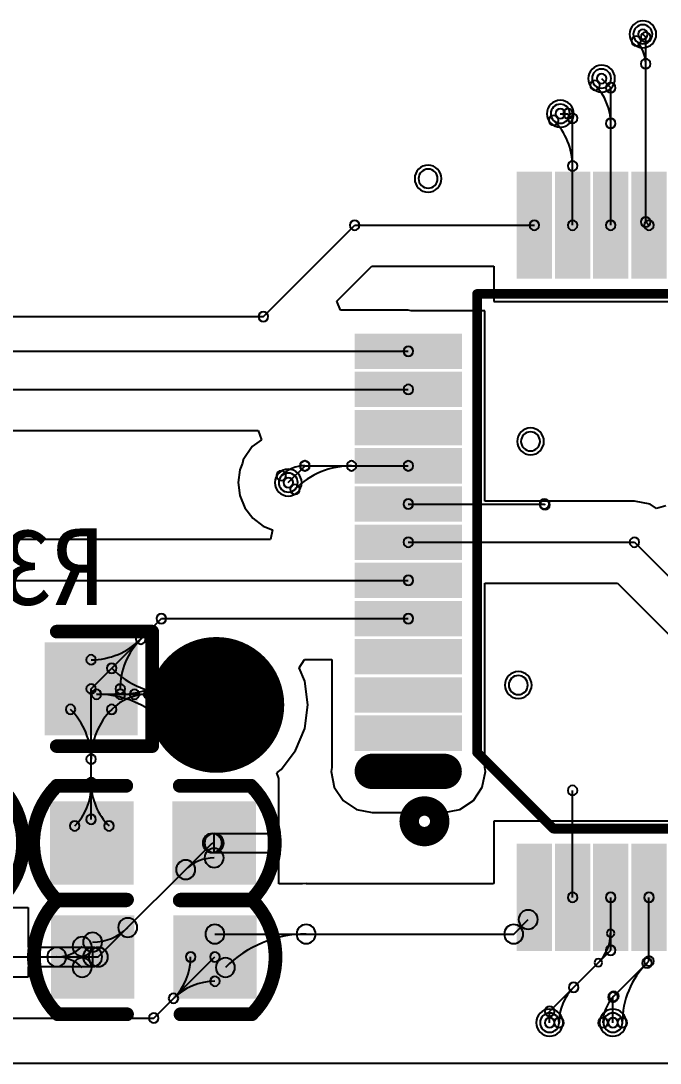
# Model space of a CAD drawing. Header units: inches. Extents: x 32166 to 34772, y 2386 to 4229.
# Drawn here: x 33653.5 to 33689.7, y 3073.3 to 3132.3 of the extents above; entities that cross this region are included whole.
import ezdxf

# ---------------------------------------------------------------- set-up
doc = ezdxf.new("R2010")
doc.units = ezdxf.units.IN
doc.header["$LTSCALE"] = 0.64311
doc.header["$MEASUREMENT"] = 0
for name, color, linetype in [('BOTTOMLAYER', 5, 'CONTINUOUS'), ('BOTTOMOVERLAY', 54, 'CONTINUOUS'), ('BOTTOMPASTE', 16, 'CONTINUOUS'), ('BOTTOMSOLDER', 6, 'CONTINUOUS'), ('KEEPOUTLAYER', 6, 'CONTINUOUS'), ('MULTILAYER', 9, 'CONTINUOUS')]:
    doc.layers.add(name, color=color, linetype=linetype)
doc.styles.get("Standard").update_dxf_attribs({"font": 'txt', "width": 0.8})

msp = doc.modelspace()

# ---------------------------------------------------------------- linework, layer by layer
at = {"layer": 'BOTTOMLAYER'}
for p, q in [((33688.695, 3131.521), (33688.855, 3131.361)), ((33688.855, 3120.907), (33688.855, 3131.361)), ((33686.361, 3129.015), (33686.881, 3128.496)), ((33686.881, 3120.721), (33686.881, 3128.496)), ((33684.029, 3127.028), (33684.462, 3127.028)), ((33684.462, 3127.028), (33684.721, 3126.769)), ((33684.721, 3120.721), (33684.721, 3126.769)), ((33688.855, 3120.907), (33689.041, 3120.721)), ((33667.242, 3115.554), (33672.409, 3120.721)), ((33672.409, 3120.721), (33682.561, 3120.721)), ((33671.392, 3116.421), (33673.37, 3118.4)), ((33673.37, 3118.4), (33680.271, 3118.4)), ((33680.271, 3118.4), (33680.271, 3116.401)), ((33671.601, 3115.914), (33671.392, 3116.421)), ((33680.271, 3116.401), (33695.359, 3116.401)), ((33638.928, 3115.554), (33667.242, 3115.554)), ((33675.433, 3115.914), (33671.601, 3115.914)), ((33675.592, 3115.883), (33675.433, 3115.914)), ((33679.753, 3115.883), (33675.592, 3115.883)), ((33679.753, 3111.303), (33679.753, 3115.883)), ((33639.741, 3113.593), (33675.433, 3113.593)), ((33640.354, 3111.433), (33675.433, 3111.433)), ((33679.753, 3109.143), (33679.753, 3111.303)), ((33641.316, 3109.112), (33666.952, 3109.112)), ((33666.952, 3109.112), (33667.129, 3108.592)), ((33679.753, 3106.983), (33679.753, 3109.143)), ((33667.129, 3108.592), (33666.615, 3108.198)), ((33666.609, 3108.204), (33666.106, 3107.451)), ((33666.615, 3108.198), (33666.609, 3108.204)), ((33666.069, 3107.27), (33665.915, 3106.896)), ((33666.106, 3107.451), (33666.069, 3107.27)), ((33665.915, 3106.896), (33665.818, 3106.163)), ((33668.65, 3106.163), (33669.601, 3107.113)), ((33669.601, 3107.113), (33675.433, 3107.113)), ((33679.753, 3105.114), (33679.753, 3106.983)), ((33665.818, 3106.163), (33665.915, 3105.43)), ((33665.915, 3105.43), (33666.198, 3104.746)), ((33675.433, 3104.953), (33683.122, 3104.953)), ((33688.22, 3105.114), (33679.753, 3105.114)), ((33683.122, 3104.953), (33683.166, 3104.91)), ((33689.108, 3104.937), (33688.22, 3105.114)), ((33689.473, 3104.694), (33689.108, 3104.937)), ((33666.198, 3104.746), (33666.648, 3104.16)), ((33689.998, 3104.853), (33689.473, 3104.694)), ((33666.648, 3104.16), (33667.234, 3103.71)), ((33667.234, 3103.71), (33667.759, 3103.492)), ((33667.759, 3103.492), (33667.652, 3102.954)), ((33667.652, 3102.954), (33652.234, 3102.954)), ((33675.433, 3102.793), (33688.22, 3102.793)), ((33688.22, 3102.793), (33692.67, 3098.343)), ((33652.234, 3100.633), (33675.433, 3100.633)), ((33679.753, 3098.603), (33679.753, 3100.472)), ((33679.753, 3100.472), (33687.258, 3100.472)), ((33687.258, 3100.472), (33690.348, 3097.382)), ((33657.505, 3094.499), (33661.479, 3098.473)), ((33661.479, 3098.473), (33675.433, 3098.473)), ((33679.753, 3094.023), (33679.753, 3098.603)), ((33669.263, 3095.696), (33669.568, 3096.152)), ((33669.568, 3096.152), (33671.113, 3096.152)), ((33671.113, 3096.152), (33671.113, 3094.023)), ((33669.58, 3094.93), (33669.263, 3095.696)), ((33669.756, 3093.591), (33669.58, 3094.93)), ((33657.505, 3087.118), (33657.505, 3094.499)), ((33657.807, 3094.196), (33664.583, 3094.196)), ((33671.113, 3094.023), (33671.113, 3091.863)), ((33679.753, 3091.863), (33679.753, 3094.023)), ((33669.58, 3092.252), (33669.756, 3093.591)), ((33669.063, 3091.004), (33669.58, 3092.252)), ((33671.113, 3091.863), (33671.113, 3090.058)), ((33679.753, 3090.058), (33679.753, 3091.863)), ((33668.241, 3089.933), (33669.063, 3091.004)), ((33667.999, 3089.747), (33668.241, 3089.933)), ((33668.108, 3089.427), (33667.999, 3089.747)), ((33671.113, 3090.058), (33671.068, 3089.833)), ((33671.068, 3089.833), (33671.246, 3088.94)), ((33679.62, 3088.94), (33679.798, 3089.833)), ((33679.798, 3089.833), (33679.753, 3090.058)), ((33668.108, 3086.328), (33668.108, 3089.427)), ((33668.108, 3089.427), (33668.108, 3089.427)), ((33668.108, 3089.427), (33668.108, 3089.427)), ((33671.246, 3088.94), (33671.752, 3088.182)), ((33679.114, 3088.182), (33679.62, 3088.94)), ((33684.721, 3082.705), (33684.721, 3088.753)), ((33684.721, 3088.753), (33684.721, 3088.753)), ((33671.752, 3088.182), (33672.509, 3087.676)), ((33678.356, 3087.676), (33679.114, 3088.182)), ((33672.509, 3087.676), (33673.402, 3087.499)), ((33673.402, 3087.499), (33677.463, 3087.499)), ((33677.463, 3087.499), (33678.356, 3087.676)), ((33708.61, 3087.025), (33680.271, 3087.025)), ((33680.271, 3087.025), (33680.271, 3083.5)), ((33664.458, 3085.231), (33664.458, 3086.328)), ((33664.458, 3086.328), (33668.108, 3086.328)), ((33657.913, 3079.335), (33664.357, 3085.779)), ((33664.357, 3085.779), (33664.459, 3085.779)), ((33668.108, 3085.231), (33664.458, 3085.231)), ((33668.108, 3083.464), (33668.108, 3085.231)), ((33669.451, 3083.464), (33668.108, 3083.464)), ((33669.66, 3083.484), (33669.451, 3083.464)), ((33669.66, 3083.464), (33669.66, 3083.484)), ((33680.224, 3083.464), (33669.66, 3083.464)), ((33680.271, 3083.5), (33680.224, 3083.464)), ((33686.881, 3079.714), (33686.881, 3082.705)), ((33689.041, 3079.1), (33689.041, 3082.705)), ((33643.978, 3082.131), (33653.943, 3082.131)), ((33653.943, 3082.131), (33653.943, 3079.884)), ((33681.394, 3080.631), (33682.215, 3081.452)), ((33664.503, 3080.631), (33681.394, 3080.631)), ((33653.943, 3079.884), (33657.592, 3079.884)), ((33657.592, 3079.884), (33657.592, 3078.787)), ((33683.425, 3076.258), (33686.881, 3079.714)), ((33646.1, 3079.335), (33657.591, 3079.335)), ((33657.591, 3079.335), (33657.913, 3079.335)), ((33661.047, 3075.879), (33664.503, 3079.335)), ((33687.004, 3077.063), (33689.041, 3079.1)), ((33657.592, 3078.787), (33653.943, 3078.787)), ((33653.943, 3078.787), (33653.943, 3078.201)), ((33653.943, 3078.201), (33620.407, 3078.201)), ((33687.004, 3075.62), (33687.004, 3077.063)), ((33683.425, 3075.62), (33683.425, 3076.258)), ((33619.445, 3075.879), (33661.047, 3075.879))]:
    msp.add_line(p, q, dxfattribs=at)
for points, const_width in [([(33666.283, 3093.591, 1), (33662.882, 3093.591, 1)], 3.402), ([(33673.122, 3089.833, 1), (33673.683, 3089.833, 1)], 0.562), ([(33677.182, 3089.833, 1), (33677.744, 3089.833, 1)], 0.562)]:
    msp.add_lwpolyline(points, format="xyb", close=True, dxfattribs=dict(at, const_width=const_width))
at = {"layer": 'BOTTOMLAYER', "const_width": 1.123}
msp.add_lwpolyline([(33677.463, 3089.833), (33673.402, 3089.833)], dxfattribs=at)
at = {"layer": 'BOTTOMLAYER'}
for centre, radius, start, end in [((33688.695, 3131.521), 0.54, 0, 180), ((33688.695, 3131.521), 0.54, 180, 0), ((33688.695, 3131.521), 0.274, 0, 180), ((33688.695, 3131.521), 0.274, 180, 0), ((33688.855, 3131.361), 0.274, 0, 180), ((33688.855, 3131.361), 0.274, 0, 180), ((33688.319, 3131.145), 0.274, 0, 180), ((33688.319, 3131.145), 0.274, 0, 180), ((33688.319, 3131.145), 0.274, 180, 0), ((33688.319, 3131.145), 0.274, 180, 0), ((33687.026, 3129.852), 1.829, 0.00013, 45.00013), ((33687.026, 3129.852), 1.829, 0.00013, 45.00013), ((33688.855, 3131.361), 0.274, 180, 0), ((33688.855, 3131.361), 0.274, 180, 0), ((33688.855, 3129.852), 0.274, 0, 180), ((33688.855, 3129.852), 0.274, 0, 180), ((33688.855, 3129.852), 0.274, 180, 0), ((33688.855, 3129.852), 0.274, 180, 0), ((33686.361, 3129.015), 0.54, 0, 180), ((33686.361, 3129.015), 0.274, 0, 180), ((33685.986, 3128.639), 0.274, 0, 180), ((33685.986, 3128.639), 0.274, 0, 180), ((33685.986, 3128.639), 0.274, 180, 0), ((33685.986, 3128.639), 0.274, 180, 0), ((33686.361, 3129.015), 0.54, 180, 0), ((33683.825, 3126.479), 3.056, 0.00017, 45.00017), ((33683.825, 3126.479), 3.056, 0.00017, 45.00017), ((33686.361, 3129.015), 0.274, 180, 0), ((33686.881, 3128.496), 0.274, 0, 180), ((33686.881, 3128.496), 0.274, 0, 180), ((33686.881, 3128.496), 0.274, 180, 0), ((33686.881, 3128.496), 0.274, 180, 0), ((33684.029, 3127.028), 0.54, 0, 180), ((33684.029, 3127.028), 0.274, 0, 180), ((33684.462, 3127.028), 0.274, 0, 180), ((33684.462, 3127.028), 0.274, 0, 180), ((33683.653, 3126.652), 0.274, 0, 180), ((33683.653, 3126.652), 0.274, 0, 180), ((33684.029, 3127.028), 0.54, 180, 0), ((33684.029, 3127.028), 0.274, 180, 0), ((33684.462, 3127.028), 0.274, 180, 0), ((33684.462, 3127.028), 0.274, 180, 0), ((33684.721, 3126.769), 0.274, 0, 180), ((33684.721, 3126.769), 0.274, 0, 180), ((33684.721, 3126.769), 0.274, 180, 0), ((33684.721, 3126.769), 0.274, 180, 0), ((33686.881, 3126.479), 0.274, 0, 180), ((33686.881, 3126.479), 0.274, 0, 180), ((33683.653, 3126.652), 0.274, 180, 0), ((33683.653, 3126.652), 0.274, 180, 0), ((33681.075, 3124.074), 3.646, 0.00014, 45.00014), ((33681.075, 3124.074), 3.646, 0.00014, 45.00014), ((33686.881, 3126.479), 0.274, 180, 0), ((33686.881, 3126.479), 0.274, 180, 0), ((33676.556, 3123.356), 0.54, 0, 180), ((33684.721, 3124.074), 0.274, 0, 180), ((33684.721, 3124.074), 0.274, 0, 180), ((33684.721, 3124.074), 0.274, 180, 0), ((33684.721, 3124.074), 0.274, 180, 0), ((33676.556, 3123.356), 0.54, 180, 0), ((33672.409, 3120.721), 0.274, 0, 180), ((33672.409, 3120.721), 0.274, 0, 180), ((33682.561, 3120.721), 0.274, 0, 180), ((33684.721, 3120.721), 0.274, 0, 180), ((33686.881, 3120.721), 0.274, 0, 180), ((33688.855, 3120.907), 0.274, 0, 180), ((33688.855, 3120.907), 0.274, 0, 180), ((33688.855, 3120.907), 0.274, 180, 0), ((33688.855, 3120.907), 0.274, 180, 0), ((33689.041, 3120.721), 0.274, 0, 180), ((33672.409, 3120.721), 0.274, 180, 0), ((33672.409, 3120.721), 0.274, 180, 0), ((33682.561, 3120.721), 0.274, 180, 0), ((33684.721, 3120.721), 0.274, 180, 0), ((33686.881, 3120.721), 0.274, 180, 0), ((33689.041, 3120.721), 0.274, 180, 0), ((33667.242, 3115.554), 0.274, 0, 180), ((33667.242, 3115.554), 0.274, 0, 180), ((33667.242, 3115.554), 0.274, 180, 0), ((33667.242, 3115.554), 0.274, 180, 0), ((33675.433, 3113.593), 0.274, 0, 180), ((33675.433, 3113.593), 0.274, 180, 0), ((33675.433, 3111.433), 0.274, 0, 180), ((33675.433, 3111.433), 0.274, 180, 0), ((33682.345, 3108.495), 0.54, 0, 180), ((33682.345, 3108.495), 0.54, 180, 0), ((33669.578, 3107.113), 0.274, 0, 180), ((33669.578, 3107.113), 0.274, 0, 180), ((33669.601, 3107.113), 0.274, 0, 180), ((33669.601, 3107.113), 0.274, 0, 180), ((33672.228, 3107.113), 0.274, 0, 180), ((33672.228, 3107.113), 0.274, 0, 180), ((33675.433, 3107.113), 0.274, 0, 180), ((33668.25, 3106.563), 0.274, 0, 180), ((33668.25, 3106.563), 0.274, 0, 180), ((33668.65, 3106.163), 0.54, 0, 180), ((33669.578, 3105.234), 1.879, 89.99999, 134.99999), ((33669.578, 3105.234), 1.879, 89.99999, 134.99999), ((33672.228, 3102.585), 4.528, 90.00009, 135.00009), ((33672.228, 3102.585), 4.528, 90.00009, 135.00009), ((33669.578, 3107.113), 0.274, 180, 0), ((33669.578, 3107.113), 0.274, 180, 0), ((33669.601, 3107.113), 0.274, 180, 0), ((33669.601, 3107.113), 0.274, 180, 0), ((33672.228, 3107.113), 0.274, 180, 0), ((33672.228, 3107.113), 0.274, 180, 0), ((33675.433, 3107.113), 0.274, 180, 0), ((33668.25, 3106.563), 0.274, 180, 0), ((33668.25, 3106.563), 0.274, 180, 0), ((33668.65, 3106.163), 0.54, 180, 0), ((33668.65, 3106.163), 0.274, 0, 180), ((33668.65, 3106.163), 0.274, 180, 0), ((33669.026, 3105.787), 0.274, 0, 180), ((33669.026, 3105.787), 0.274, 0, 180), ((33669.026, 3105.787), 0.274, 180, 0), ((33669.026, 3105.787), 0.274, 180, 0), ((33675.433, 3104.953), 0.274, 0, 180), ((33675.433, 3104.953), 0.274, 180, 0), ((33683.122, 3104.953), 0.274, 0, 180), ((33683.122, 3104.953), 0.274, 0, 180), ((33683.122, 3104.953), 0.274, 180, 0), ((33683.122, 3104.953), 0.274, 180, 0), ((33683.166, 3104.91), 0.274, 0, 180), ((33683.166, 3104.91), 0.274, 180, 0), ((33675.433, 3102.793), 0.274, 0, 180), ((33675.433, 3102.793), 0.274, 180, 0), ((33688.22, 3102.793), 0.274, 0, 180), ((33688.22, 3102.793), 0.274, 0, 180), ((33688.22, 3102.793), 0.274, 180, 0), ((33688.22, 3102.793), 0.274, 180, 0), ((33675.433, 3100.633), 0.274, 0, 180), ((33675.433, 3100.633), 0.274, 180, 0), ((33661.479, 3098.473), 0.274, 0, 180), ((33661.479, 3098.473), 0.274, 0, 180), ((33661.479, 3098.473), 0.274, 180, 0), ((33661.479, 3098.473), 0.274, 180, 0), ((33675.433, 3098.473), 0.274, 0, 180), ((33675.433, 3098.473), 0.274, 180, 0), ((33657.505, 3100.118), 3.974, 270, 315), ((33657.505, 3100.118), 3.974, 270, 315), ((33663.124, 3094.499), 3.974, 135, 180), ((33663.124, 3094.499), 3.974, 135, 180), ((33660.314, 3097.308), 0.274, 0, 180), ((33660.314, 3097.308), 0.274, 0, 180), ((33660.314, 3097.308), 0.274, 0, 180), ((33660.314, 3097.308), 0.274, 0, 180), ((33660.314, 3097.308), 0.274, 180, 0), ((33660.314, 3097.308), 0.274, 180, 0), ((33660.314, 3097.308), 0.274, 180, 0), ((33660.314, 3097.308), 0.274, 180, 0), ((33657.505, 3096.144), 0.274, 0, 180), ((33657.505, 3096.144), 0.274, 0, 180), ((33657.505, 3096.144), 0.274, 180, 0), ((33657.505, 3096.144), 0.274, 180, 0), ((33658.669, 3095.662), 0.274, 0, 180), ((33658.669, 3095.662), 0.274, 0, 180), ((33658.669, 3095.662), 0.274, 180, 0), ((33658.669, 3095.662), 0.274, 180, 0), ((33662.208, 3099.202), 5.006, 225.00002, 270.00002), ((33662.208, 3099.202), 5.006, 225.00002, 270.00002), ((33659.155, 3099.019), 4.823, 270.00005, 315.00005), ((33659.155, 3099.019), 4.823, 270.00005, 315.00005), ((33662.565, 3095.609), 0.274, 0, 180), ((33662.565, 3095.609), 0.274, 0, 180), ((33662.565, 3095.609), 0.274, 180, 0), ((33662.565, 3095.609), 0.274, 180, 0), ((33681.654, 3094.714), 0.54, 0, 180), ((33657.505, 3094.499), 0.274, 0, 180), ((33657.505, 3094.499), 0.274, 0, 180), ((33657.505, 3094.499), 0.274, 180, 0), ((33657.505, 3094.499), 0.274, 180, 0), ((33657.807, 3094.196), 0.274, 0, 180), ((33657.807, 3094.196), 0.274, 0, 180), ((33657.807, 3094.196), 0.274, 0, 180), ((33659.151, 3094.499), 0.274, 0, 180), ((33659.151, 3094.499), 0.274, 0, 180), ((33659.151, 3094.499), 0.274, 180, 0), ((33659.151, 3094.499), 0.274, 180, 0), ((33659.155, 3094.196), 0.274, 0, 180), ((33659.155, 3094.196), 0.274, 0, 180), ((33659.958, 3094.196), 0.274, 0, 180), ((33659.958, 3094.196), 0.274, 0, 180), ((33660.748, 3094.196), 0.274, 0, 180), ((33660.748, 3094.196), 0.274, 0, 180), ((33662.208, 3094.196), 0.274, 0, 180), ((33662.208, 3094.196), 0.274, 0, 180), ((33664.583, 3094.196), 0.274, 0, 180), ((33681.654, 3094.714), 0.54, 180, 0), ((33657.807, 3094.196), 0.274, 180, 0), ((33657.807, 3094.196), 0.274, 180, 0), ((33657.807, 3094.196), 0.274, 180, 0), ((33657.807, 3088.683), 5.513, 35.92399, 89.99999), ((33657.807, 3088.683), 5.513, 35.92399, 89.99999), ((33660.748, 3091.255), 2.941, 90.00003, 135.00003), ((33660.748, 3091.255), 2.941, 90.00003, 135.00003), ((33659.155, 3094.196), 0.274, 180, 0), ((33659.155, 3094.196), 0.274, 180, 0), ((33659.958, 3094.196), 0.274, 180, 0), ((33659.958, 3094.196), 0.274, 180, 0), ((33659.958, 3090.24), 3.956, 35.92396, 89.99996), ((33659.958, 3090.24), 3.956, 35.92396, 89.99996), ((33660.748, 3094.196), 0.274, 180, 0), ((33660.748, 3094.196), 0.274, 180, 0), ((33662.208, 3094.196), 0.274, 180, 0), ((33662.208, 3094.196), 0.274, 180, 0), ((33664.583, 3094.196), 0.274, 180, 0), ((33656.341, 3093.335), 0.274, 0, 180), ((33656.341, 3093.335), 0.274, 0, 180), ((33656.341, 3093.335), 0.274, 180, 0), ((33656.341, 3093.335), 0.274, 180, 0), ((33653.531, 3090.525), 3.974, 360, 45), ((33653.531, 3090.525), 3.974, 360, 45), ((33661.478, 3090.525), 3.974, 135, 180), ((33661.478, 3090.525), 3.974, 135, 180), ((33658.669, 3093.335), 0.274, 0, 180), ((33658.669, 3093.335), 0.274, 0, 180), ((33658.669, 3093.335), 0.274, 0, 180), ((33658.669, 3093.335), 0.274, 0, 180), ((33658.669, 3093.335), 0.274, 180, 0), ((33658.669, 3093.335), 0.274, 180, 0), ((33658.669, 3093.335), 0.274, 180, 0), ((33658.669, 3093.335), 0.274, 180, 0), ((33663.161, 3092.561), 0.274, 0, 180), ((33663.161, 3092.561), 0.274, 0, 180), ((33663.161, 3092.561), 0.274, 180, 0), ((33663.161, 3092.561), 0.274, 180, 0), ((33662.272, 3091.918), 0.274, 0, 180), ((33662.272, 3091.918), 0.274, 0, 180), ((33662.272, 3091.918), 0.274, 180, 0), ((33662.272, 3091.918), 0.274, 180, 0), ((33657.505, 3090.525), 0.274, 0, 180), ((33657.505, 3090.525), 0.274, 0, 180), ((33657.505, 3090.525), 0.274, 0, 180), ((33657.505, 3090.525), 0.274, 0, 180), ((33657.505, 3090.525), 0.274, 180, 0), ((33657.505, 3090.525), 0.274, 180, 0), ((33657.505, 3090.525), 0.274, 180, 0), ((33657.505, 3090.525), 0.274, 180, 0), ((33654.339, 3088.988), 3.166, 315.00008, 0.00008), ((33654.339, 3088.988), 3.166, 315.00008, 0.00008), ((33657.505, 3089.193), 0.274, 0, 180), ((33657.505, 3089.193), 0.274, 0, 180), ((33657.505, 3088.988), 0.274, 0, 180), ((33657.505, 3088.988), 0.274, 0, 180), ((33657.505, 3089.193), 0.274, 180, 0), ((33657.505, 3089.193), 0.274, 180, 0), ((33657.505, 3088.988), 0.274, 180, 0), ((33657.505, 3088.988), 0.274, 180, 0), ((33660.961, 3089.193), 3.457, 179.99989, 224.99989), ((33660.961, 3089.193), 3.457, 179.99989, 224.99989), ((33684.721, 3088.753), 0.274, 0, 180), ((33684.721, 3088.753), 0.274, 0, 180), ((33684.721, 3088.753), 0.274, 0, 180), ((33684.721, 3088.753), 0.274, 180, 0), ((33684.721, 3088.753), 0.274, 180, 0), ((33684.721, 3088.753), 0.274, 180, 0), ((33657.505, 3087.118), 0.274, 0, 180), ((33656.577, 3086.749), 0.274, 0, 180), ((33656.577, 3086.749), 0.274, 0, 180), ((33656.577, 3086.749), 0.274, 180, 0), ((33656.577, 3086.749), 0.274, 180, 0), ((33657.505, 3087.118), 0.274, 180, 0), ((33658.517, 3086.749), 0.274, 0, 180), ((33658.517, 3086.749), 0.274, 0, 180), ((33658.517, 3086.749), 0.274, 180, 0), ((33658.517, 3086.749), 0.274, 180, 0), ((33664.357, 3085.779), 0.54, 0, 180), ((33664.357, 3085.779), 0.54, 0, 180), ((33664.459, 3085.779), 0.54, 0, 180), ((33664.357, 3085.779), 0.54, 180, 0), ((33664.357, 3085.779), 0.54, 180, 0), ((33664.459, 3085.779), 0.54, 180, 0), ((33664.459, 3084.939), 0.54, 0, 180), ((33664.459, 3084.939), 0.54, 0, 180), ((33664.459, 3082.664), 2.275, 90.00023, 135.00023), ((33664.459, 3082.664), 2.275, 90.00023, 135.00023), ((33664.459, 3084.939), 0.54, 180, 0), ((33664.459, 3084.939), 0.54, 180, 0), ((33662.851, 3084.273), 0.54, 0, 180), ((33662.851, 3084.273), 0.54, 0, 180), ((33662.851, 3084.273), 0.54, 180, 0), ((33662.851, 3084.273), 0.54, 180, 0), ((33684.721, 3082.705), 0.274, 0, 180), ((33684.721, 3082.705), 0.274, 180, 0), ((33686.881, 3082.705), 0.274, 0, 180), ((33686.881, 3082.705), 0.274, 180, 0), ((33689.041, 3082.705), 0.274, 0, 180), ((33689.041, 3082.705), 0.274, 180, 0), ((33682.215, 3081.452), 0.54, 0, 180), ((33659.576, 3080.998), 0.54, 0, 180), ((33659.576, 3080.998), 0.54, 0, 180), ((33682.215, 3081.452), 0.54, 180, 0), ((33657.591, 3082.982), 2.807, 270.00018, 315.00018), ((33657.591, 3082.982), 2.807, 270.00018, 315.00018), ((33659.576, 3080.998), 0.54, 180, 0), ((33659.576, 3080.998), 0.54, 180, 0), ((33664.503, 3080.631), 0.54, 0, 180), ((33669.66, 3080.631), 0.54, 0, 180), ((33669.66, 3080.631), 0.54, 0, 180), ((33681.394, 3080.631), 0.54, 0, 180), ((33681.394, 3080.631), 0.54, 0, 180), ((33686.868, 3080.675), 0.216, 0, 180), ((33656.997, 3079.93), 0.54, 0, 180), ((33656.997, 3079.93), 0.54, 0, 180), ((33657.591, 3080.176), 0.54, 0, 180), ((33657.591, 3080.176), 0.54, 0, 180), ((33657.591, 3080.176), 0.54, 180, 0), ((33657.591, 3080.176), 0.54, 180, 0), ((33664.503, 3080.631), 0.54, 180, 0), ((33669.66, 3074.178), 6.453, 90.00006, 135.00006), ((33669.66, 3074.178), 6.453, 90.00006, 135.00006), ((33669.66, 3080.631), 0.54, 180, 0), ((33669.66, 3080.631), 0.54, 180, 0), ((33681.394, 3080.631), 0.54, 180, 0), ((33681.394, 3080.631), 0.54, 180, 0), ((33684.516, 3080.675), 2.351, 315.00002, 0.00002), ((33686.868, 3080.675), 0.216, 180, 0), ((33655.563, 3079.335), 0.54, 0, 180), ((33655.563, 3079.335), 0.54, 0, 180), ((33655.563, 3079.335), 0.54, 0, 180), ((33655.563, 3079.335), 0.54, 0, 180), ((33655.563, 3081.364), 2.029, 270.00022, 315.00022), ((33655.563, 3081.364), 2.029, 270.00022, 315.00022), ((33656.997, 3079.93), 0.54, 180, 0), ((33656.997, 3079.93), 0.54, 180, 0), ((33657.591, 3079.335), 0.54, 0, 180), ((33657.591, 3079.335), 0.54, 0, 180), ((33657.913, 3079.335), 0.54, 0, 180), ((33657.913, 3079.335), 0.54, 0, 180), ((33663.132, 3079.335), 0.274, 0, 180), ((33663.132, 3079.335), 0.274, 0, 180), ((33664.503, 3079.335), 0.274, 0, 180), ((33686.881, 3079.714), 0.274, 0, 180), ((33686.881, 3079.714), 0.274, 0, 180), ((33686.881, 3079.714), 0.274, 180, 0), ((33686.881, 3079.714), 0.274, 180, 0), ((33655.563, 3079.335), 0.54, 180, 0), ((33655.563, 3079.335), 0.54, 180, 0), ((33655.563, 3079.335), 0.54, 180, 0), ((33655.563, 3079.335), 0.54, 180, 0), ((33655.563, 3077.307), 2.029, 44.99978, 89.99978), ((33655.563, 3077.307), 2.029, 44.99978, 89.99978), ((33656.997, 3078.741), 0.54, 0, 180), ((33656.997, 3078.741), 0.54, 0, 180), ((33657.591, 3079.335), 0.54, 180, 0), ((33657.591, 3079.335), 0.54, 180, 0), ((33657.913, 3079.335), 0.54, 180, 0), ((33657.913, 3079.335), 0.54, 180, 0), ((33659.82, 3079.335), 3.311, 315.00014, 0.00014), ((33659.82, 3079.335), 3.311, 315.00014, 0.00014), ((33663.132, 3079.335), 0.274, 180, 0), ((33663.132, 3079.335), 0.274, 180, 0), ((33664.503, 3079.335), 0.274, 180, 0), ((33665.097, 3078.741), 0.54, 0, 180), ((33665.097, 3078.741), 0.54, 0, 180), ((33686.179, 3079.012), 0.216, 0, 180), ((33686.179, 3079.012), 0.216, 180, 0), ((33692.302, 3075.62), 4.767, 134.99991, 179.99991), ((33692.302, 3075.62), 4.767, 134.99991, 179.99991), ((33688.932, 3078.991), 0.274, 0, 180), ((33688.932, 3078.991), 0.274, 0, 180), ((33688.932, 3078.991), 0.274, 180, 0), ((33688.932, 3078.991), 0.274, 180, 0), ((33689.041, 3079.1), 0.274, 0, 180), ((33689.041, 3079.1), 0.274, 0, 180), ((33689.041, 3079.1), 0.274, 180, 0), ((33689.041, 3079.1), 0.274, 180, 0), ((33656.997, 3078.741), 0.54, 180, 0), ((33656.997, 3078.741), 0.54, 180, 0), ((33665.097, 3078.741), 0.54, 180, 0), ((33665.097, 3078.741), 0.54, 180, 0), ((33664.503, 3074.652), 3.311, 89.99986, 134.99986), ((33664.503, 3074.652), 3.311, 89.99986, 134.99986), ((33664.503, 3077.964), 0.274, 0, 180), ((33664.503, 3077.964), 0.274, 0, 180), ((33664.503, 3077.964), 0.274, 180, 0), ((33664.503, 3077.964), 0.274, 180, 0), ((33684.782, 3077.615), 0.274, 0, 180), ((33684.782, 3077.615), 0.274, 0, 180), ((33662.162, 3076.994), 0.274, 0, 180), ((33662.162, 3076.994), 0.274, 0, 180), ((33662.162, 3076.994), 0.274, 0, 180), ((33662.162, 3076.994), 0.274, 0, 180), ((33686.778, 3075.62), 2.822, 135.00019, 180.00019), ((33686.778, 3075.62), 2.822, 135.00019, 180.00019), ((33684.782, 3077.615), 0.274, 180, 0), ((33684.782, 3077.615), 0.274, 180, 0), ((33687.004, 3077.063), 0.274, 0, 180), ((33687.004, 3077.063), 0.274, 0, 180), ((33687.058, 3077.118), 0.274, 0, 180), ((33687.058, 3077.118), 0.274, 0, 180), ((33662.162, 3076.994), 0.274, 180, 0), ((33662.162, 3076.994), 0.274, 180, 0), ((33662.162, 3076.994), 0.274, 180, 0), ((33662.162, 3076.994), 0.274, 180, 0), ((33688.556, 3075.62), 2.118, 135.00001, 180.00001), ((33688.556, 3075.62), 2.118, 135.00001, 180.00001), ((33687.004, 3077.063), 0.274, 180, 0), ((33687.004, 3077.063), 0.274, 180, 0), ((33687.058, 3077.118), 0.274, 180, 0), ((33687.058, 3077.118), 0.274, 180, 0), ((33661.047, 3075.879), 0.274, 0, 180), ((33661.047, 3075.879), 0.274, 0, 180), ((33683.425, 3075.62), 0.54, 0, 180), ((33683.425, 3076.258), 0.274, 0, 180), ((33683.425, 3076.258), 0.274, 0, 180), ((33683.425, 3076.258), 0.274, 180, 0), ((33683.425, 3076.258), 0.274, 180, 0), ((33687.004, 3075.62), 0.54, 0, 180), ((33661.047, 3075.879), 0.274, 180, 0), ((33661.047, 3075.879), 0.274, 180, 0), ((33683.425, 3075.62), 0.54, 180, 0), ((33683.425, 3075.62), 0.274, 0, 180), ((33683.425, 3075.62), 0.274, 180, 0), ((33683.956, 3075.62), 0.274, 0, 180), ((33683.956, 3075.62), 0.274, 0, 180), ((33683.956, 3075.62), 0.274, 180, 0), ((33683.956, 3075.62), 0.274, 180, 0), ((33686.438, 3075.62), 0.274, 0, 180), ((33686.438, 3075.62), 0.274, 0, 180), ((33686.438, 3075.62), 0.274, 180, 0), ((33686.438, 3075.62), 0.274, 180, 0), ((33687.004, 3075.62), 0.54, 180, 0), ((33687.004, 3075.62), 0.274, 0, 180), ((33687.004, 3075.62), 0.274, 180, 0), ((33687.535, 3075.62), 0.274, 0, 180), ((33687.535, 3075.62), 0.274, 0, 180), ((33687.535, 3075.62), 0.274, 180, 0), ((33687.535, 3075.62), 0.274, 180, 0)]:
    msp.add_arc(centre, radius, start, end, dxfattribs=at)
for points in [[(33681.999, 3118.129), (33683.122, 3118.129), (33681.999, 3123.313), (33683.122, 3123.313)], [(33684.159, 3118.129), (33685.282, 3118.129), (33684.159, 3123.313), (33685.282, 3123.313)], [(33686.319, 3118.129), (33687.442, 3118.129), (33686.319, 3123.313), (33687.442, 3123.313)], [(33688.479, 3118.129), (33689.602, 3118.129), (33688.479, 3123.313), (33689.602, 3123.313)], [(33672.841, 3114.155), (33672.841, 3113.031), (33678.025, 3114.155), (33678.025, 3113.031)], [(33672.841, 3111.995), (33672.841, 3110.871), (33678.025, 3111.995), (33678.025, 3110.871)], [(33672.841, 3109.835), (33672.841, 3108.711), (33678.025, 3109.835), (33678.025, 3108.711)], [(33672.841, 3107.675), (33672.841, 3106.551), (33678.025, 3107.675), (33678.025, 3106.551)], [(33672.841, 3105.515), (33672.841, 3104.391), (33678.025, 3105.515), (33678.025, 3104.391)], [(33672.841, 3103.355), (33672.841, 3102.231), (33678.025, 3103.355), (33678.025, 3102.231)], [(33672.841, 3101.195), (33672.841, 3100.071), (33678.025, 3101.195), (33678.025, 3100.071)], [(33672.841, 3099.035), (33672.841, 3097.911), (33678.025, 3099.035), (33678.025, 3097.911)], [(33655.31, 3092.304), (33659.699, 3092.304), (33655.31, 3096.693), (33659.699, 3096.693)], [(33672.841, 3096.875), (33672.841, 3095.751), (33678.025, 3096.875), (33678.025, 3095.751)], [(33672.841, 3094.715), (33672.841, 3093.591), (33678.025, 3094.715), (33678.025, 3093.591)], [(33672.841, 3092.555), (33672.841, 3091.431), (33678.025, 3092.555), (33678.025, 3091.431)], [(33655.627, 3083.859), (33659.468, 3083.859), (33655.627, 3087.699), (33659.468, 3087.699)], [(33662.539, 3083.859), (33666.38, 3083.859), (33662.539, 3087.699), (33666.38, 3087.699)], [(33681.999, 3080.113), (33683.122, 3080.113), (33681.999, 3085.297), (33683.122, 3085.297)], [(33684.159, 3080.113), (33685.282, 3080.113), (33684.159, 3085.297), (33685.282, 3085.297)], [(33686.319, 3080.113), (33687.442, 3080.113), (33686.319, 3085.297), (33687.442, 3085.297)], [(33688.479, 3080.113), (33689.602, 3080.113), (33688.479, 3085.297), (33689.602, 3085.297)], [(33655.671, 3077.415), (33659.511, 3077.415), (33655.671, 3081.256), (33659.511, 3081.256)], [(33662.583, 3077.415), (33666.423, 3077.415), (33662.583, 3081.256), (33666.423, 3081.256)]]:
    msp.add_solid(points, dxfattribs=at)
at = {"layer": 'BOTTOMOVERLAY'}
for points, const_width in [([(33679.321, 3116.833), (33709.561, 3116.833)], 0.549), ([(33679.321, 3090.913), (33679.321, 3116.833)], 0.549), ([(33655.561, 3097.739), (33660.961, 3097.739)], 0.768), ([(33660.961, 3091.259), (33660.961, 3097.739)], 0.768), ([(33655.561, 3091.259), (33660.961, 3091.259)], 0.768), ([(33679.321, 3090.913), (33683.641, 3086.593)], 0.549), ([(33655.572, 3089.019), (33659.491, 3089.019)], 0.778), ([(33662.515, 3089.019), (33666.545, 3089.019)], 0.778), ([(33683.641, 3086.593), (33709.561, 3086.593)], 0.549), ([(33655.572, 3082.539), (33659.491, 3082.539)], 0.778), ([(33655.616, 3082.575), (33659.535, 3082.575)], 0.778), ([(33662.515, 3082.539), (33666.545, 3082.539)], 0.778), ([(33662.559, 3082.575), (33666.588, 3082.575)], 0.778), ([(33655.616, 3076.095), (33659.535, 3076.095)], 0.778), ([(33662.559, 3076.095), (33666.588, 3076.095)], 0.778)]:
    msp.add_lwpolyline(points, dxfattribs=dict(at, const_width=const_width))
for points, const_width in [([(33679.184, 3116.833, 1), (33679.458, 3116.833, 1)], 0.274), ([(33679.184, 3116.833, 1), (33679.458, 3116.833, 1)], 0.274), ([(33655.561, 3097.547, 1), (33655.561, 3097.931, 1)], 0.384), ([(33660.961, 3097.547, 1), (33660.961, 3097.931, 1)], 0.384), ([(33660.961, 3097.547, 1), (33660.961, 3097.931, 1)], 0.384), ([(33655.561, 3091.067, 1), (33655.561, 3091.451, 1)], 0.384), ([(33660.961, 3091.067, 1), (33660.961, 3091.451, 1)], 0.384), ([(33660.961, 3091.067, 1), (33660.961, 3091.451, 1)], 0.384), ([(33679.184, 3090.913, 1), (33679.458, 3090.913, 1)], 0.274), ([(33679.184, 3090.913, 1), (33679.458, 3090.913, 1)], 0.274), ([(33655.572, 3088.825, 1), (33655.572, 3089.214, 1)], 0.389), ([(33655.572, 3088.825, 1), (33655.572, 3089.214, 1)], 0.389), ([(33659.491, 3088.825, 1), (33659.491, 3089.214, 1)], 0.389), ([(33662.515, 3088.825, 1), (33662.515, 3089.214, 1)], 0.389), ([(33666.545, 3088.825, 1), (33666.545, 3089.214, 1)], 0.389), ([(33666.545, 3088.825, 1), (33666.545, 3089.214, 1)], 0.389), ([(33677.213, 3087.009, 1), (33675.485, 3087.009, 1)], 1.097), ([(33675.211, 3087.009, 1), (33675.76, 3087.009, 1)], 0.549), ([(33676.939, 3087.009, 1), (33677.488, 3087.009, 1)], 0.549), ([(33683.504, 3086.593, 1), (33683.778, 3086.593, 1)], 0.274), ([(33683.504, 3086.593, 1), (33683.778, 3086.593, 1)], 0.274), ([(33655.572, 3082.345, 1), (33655.572, 3082.734, 1)], 0.389), ([(33655.572, 3082.345, 1), (33655.572, 3082.734, 1)], 0.389), ([(33655.616, 3082.381, 1), (33655.616, 3082.77, 1)], 0.389), ([(33655.616, 3082.381, 1), (33655.616, 3082.77, 1)], 0.389), ([(33659.491, 3082.345, 1), (33659.491, 3082.734, 1)], 0.389), ([(33659.535, 3082.381, 1), (33659.535, 3082.77, 1)], 0.389), ([(33662.515, 3082.345, 1), (33662.515, 3082.734, 1)], 0.389), ([(33662.559, 3082.381, 1), (33662.559, 3082.77, 1)], 0.389), ([(33666.545, 3082.345, 1), (33666.545, 3082.734, 1)], 0.389), ([(33666.545, 3082.345, 1), (33666.545, 3082.734, 1)], 0.389), ([(33666.588, 3082.381, 1), (33666.588, 3082.77, 1)], 0.389), ([(33666.588, 3082.381, 1), (33666.588, 3082.77, 1)], 0.389), ([(33655.616, 3075.901, 1), (33655.616, 3076.29, 1)], 0.389), ([(33655.616, 3075.901, 1), (33655.616, 3076.29, 1)], 0.389), ([(33659.535, 3075.901, 1), (33659.535, 3076.29, 1)], 0.389), ([(33662.559, 3075.901, 1), (33662.559, 3076.29, 1)], 0.389), ([(33666.588, 3075.901, 1), (33666.588, 3076.29, 1)], 0.389), ([(33666.588, 3075.901, 1), (33666.588, 3076.29, 1)], 0.389)]:
    msp.add_lwpolyline(points, format="xyb", close=True, dxfattribs=dict(at, const_width=const_width))
at = {"layer": 'BOTTOMOVERLAY', "const_width": 0.778}
for points in [[(33652.317, 3089.019, -0.414214), (33652.317, 3082.539)], [(33655.572, 3082.539, -0.414214), (33655.572, 3089.019)], [(33666.545, 3089.019, -0.414214), (33666.545, 3082.539)], [(33655.616, 3076.095, -0.414214), (33655.616, 3082.575)], [(33666.588, 3082.575, -0.414214), (33666.588, 3076.095)]]:
    msp.add_lwpolyline(points, format="xyb", dxfattribs=at)
at = {"layer": 'BOTTOMPASTE', "const_width": 1.123}
msp.add_lwpolyline([(33677.463, 3089.833), (33673.402, 3089.833)], dxfattribs=at)
at = {"layer": 'BOTTOMPASTE', "const_width": 0.562}
for points in [[(33673.122, 3089.833, 1), (33673.683, 3089.833, 1)], [(33677.182, 3089.833, 1), (33677.744, 3089.833, 1)]]:
    msp.add_lwpolyline(points, format="xyb", close=True, dxfattribs=at)
at = {"layer": 'BOTTOMPASTE'}
for points in [[(33681.999, 3118.129), (33683.122, 3118.129), (33681.999, 3123.313), (33683.122, 3123.313)], [(33684.159, 3118.129), (33685.282, 3118.129), (33684.159, 3123.313), (33685.282, 3123.313)], [(33686.319, 3118.129), (33687.442, 3118.129), (33686.319, 3123.313), (33687.442, 3123.313)], [(33688.479, 3118.129), (33689.602, 3118.129), (33688.479, 3123.313), (33689.602, 3123.313)], [(33672.841, 3114.155), (33672.841, 3113.031), (33678.025, 3114.155), (33678.025, 3113.031)], [(33672.841, 3111.995), (33672.841, 3110.871), (33678.025, 3111.995), (33678.025, 3110.871)], [(33672.841, 3109.835), (33672.841, 3108.711), (33678.025, 3109.835), (33678.025, 3108.711)], [(33672.841, 3107.675), (33672.841, 3106.551), (33678.025, 3107.675), (33678.025, 3106.551)], [(33672.841, 3105.515), (33672.841, 3104.391), (33678.025, 3105.515), (33678.025, 3104.391)], [(33672.841, 3103.355), (33672.841, 3102.231), (33678.025, 3103.355), (33678.025, 3102.231)], [(33672.841, 3101.195), (33672.841, 3100.071), (33678.025, 3101.195), (33678.025, 3100.071)], [(33672.841, 3099.035), (33672.841, 3097.911), (33678.025, 3099.035), (33678.025, 3097.911)], [(33655.31, 3092.304), (33659.699, 3092.304), (33655.31, 3096.693), (33659.699, 3096.693)], [(33672.841, 3096.875), (33672.841, 3095.751), (33678.025, 3096.875), (33678.025, 3095.751)], [(33672.841, 3094.715), (33672.841, 3093.591), (33678.025, 3094.715), (33678.025, 3093.591)], [(33672.841, 3092.555), (33672.841, 3091.431), (33678.025, 3092.555), (33678.025, 3091.431)], [(33655.627, 3083.859), (33659.468, 3083.859), (33655.627, 3087.699), (33659.468, 3087.699)], [(33662.539, 3083.859), (33666.38, 3083.859), (33662.539, 3087.699), (33666.38, 3087.699)], [(33681.999, 3080.113), (33683.122, 3080.113), (33681.999, 3085.297), (33683.122, 3085.297)], [(33684.159, 3080.113), (33685.282, 3080.113), (33684.159, 3085.297), (33685.282, 3085.297)], [(33686.319, 3080.113), (33687.442, 3080.113), (33686.319, 3085.297), (33687.442, 3085.297)], [(33688.479, 3080.113), (33689.602, 3080.113), (33688.479, 3085.297), (33689.602, 3085.297)], [(33655.671, 3077.415), (33659.511, 3077.415), (33655.671, 3081.256), (33659.511, 3081.256)], [(33662.583, 3077.415), (33666.423, 3077.415), (33662.583, 3081.256), (33666.423, 3081.256)]]:
    msp.add_solid(points, dxfattribs=at)
at = {"layer": 'BOTTOMSOLDER'}
for points, const_width in [([(33666.503, 3093.591, 1), (33662.662, 3093.591, 1)], 3.84), ([(33672.902, 3089.833, 1), (33673.903, 3089.833, 1)], 1.001), ([(33676.963, 3089.833, 1), (33677.963, 3089.833, 1)], 1.001)]:
    msp.add_lwpolyline(points, format="xyb", close=True, dxfattribs=dict(at, const_width=const_width))
at = {"layer": 'BOTTOMSOLDER', "const_width": 2.001}
msp.add_lwpolyline([(33677.463, 3089.833), (33673.402, 3089.833)], dxfattribs=at)
at = {"layer": 'BOTTOMSOLDER'}
for centre, start, end in [((33688.695, 3131.521), 0, 180), ((33688.695, 3131.521), 180, 0), ((33686.361, 3129.015), 0, 180), ((33686.361, 3129.015), 180, 0), ((33684.029, 3127.028), 0, 180), ((33684.029, 3127.028), 180, 0), ((33676.556, 3123.356), 0, 180), ((33676.556, 3123.356), 180, 0), ((33682.345, 3108.495), 0, 180), ((33682.345, 3108.495), 180, 0), ((33668.65, 3106.163), 0, 180), ((33668.65, 3106.163), 180, 0), ((33681.654, 3094.714), 0, 180), ((33681.654, 3094.714), 180, 0), ((33683.425, 3075.62), 0, 180), ((33687.004, 3075.62), 0, 180), ((33683.425, 3075.62), 180, 0), ((33687.004, 3075.62), 180, 0)]:
    msp.add_arc(centre, 0.759, start, end, dxfattribs=at)
for points in [[(33681.56, 3117.69), (33683.561, 3117.69), (33681.56, 3123.752), (33683.561, 3123.752)], [(33683.72, 3117.69), (33685.721, 3117.69), (33683.72, 3123.752), (33685.721, 3123.752)], [(33685.88, 3117.69), (33687.881, 3117.69), (33685.88, 3123.752), (33687.881, 3123.752)], [(33688.04, 3117.69), (33690.041, 3117.69), (33688.04, 3123.752), (33690.041, 3123.752)], [(33672.402, 3114.593), (33672.402, 3112.592), (33678.464, 3114.593), (33678.464, 3112.592)], [(33672.402, 3112.433), (33672.402, 3110.432), (33678.464, 3112.433), (33678.464, 3110.432)], [(33672.402, 3110.273), (33672.402, 3108.272), (33678.464, 3110.273), (33678.464, 3108.272)], [(33672.402, 3108.113), (33672.402, 3106.112), (33678.464, 3108.113), (33678.464, 3106.112)], [(33672.402, 3105.953), (33672.402, 3103.952), (33678.464, 3105.953), (33678.464, 3103.952)], [(33672.402, 3103.793), (33672.402, 3101.792), (33678.464, 3103.793), (33678.464, 3101.792)], [(33672.402, 3101.633), (33672.402, 3099.632), (33678.464, 3101.633), (33678.464, 3099.632)], [(33672.402, 3099.473), (33672.402, 3097.472), (33678.464, 3099.473), (33678.464, 3097.472)], [(33672.402, 3097.313), (33672.402, 3095.312), (33678.464, 3097.313), (33678.464, 3095.312)], [(33654.871, 3091.865), (33660.138, 3091.865), (33654.871, 3097.132), (33660.138, 3097.132)], [(33672.402, 3095.153), (33672.402, 3093.152), (33678.464, 3095.153), (33678.464, 3093.152)], [(33672.402, 3092.993), (33672.402, 3090.992), (33678.464, 3092.993), (33678.464, 3090.992)], [(33655.188, 3083.42), (33659.906, 3083.42), (33655.188, 3088.138), (33659.906, 3088.138)], [(33662.1, 3083.42), (33666.818, 3083.42), (33662.1, 3088.138), (33666.818, 3088.138)], [(33681.56, 3079.674), (33683.561, 3079.674), (33681.56, 3085.736), (33683.561, 3085.736)], [(33683.72, 3079.674), (33685.721, 3079.674), (33683.72, 3085.736), (33685.721, 3085.736)], [(33685.88, 3079.674), (33687.881, 3079.674), (33685.88, 3085.736), (33687.881, 3085.736)], [(33688.04, 3079.674), (33690.041, 3079.674), (33688.04, 3085.736), (33690.041, 3085.736)], [(33655.232, 3076.976), (33659.95, 3076.976), (33655.232, 3081.695), (33659.95, 3081.695)], [(33662.144, 3076.976), (33666.862, 3076.976), (33662.144, 3081.695), (33666.862, 3081.695)]]:
    msp.add_solid(points, dxfattribs=at)
at = {"layer": 'KEEPOUTLAYER'}
msp.add_line((32893.167, 3073.33), (34340.368, 3073.33), dxfattribs=at)
at = {"layer": 'MULTILAYER', "const_width": 3.402}
msp.add_lwpolyline([(33666.283, 3093.591, 1), (33662.882, 3093.591, 1)], format="xyb", close=True, dxfattribs=at)
at = {"layer": 'MULTILAYER'}
for centre, start, end in [((33688.695, 3131.521), 0, 180), ((33688.695, 3131.521), 180, 0), ((33686.361, 3129.015), 0, 180), ((33686.361, 3129.015), 180, 0), ((33684.029, 3127.028), 0, 180), ((33684.029, 3127.028), 180, 0), ((33676.556, 3123.356), 0, 180), ((33676.556, 3123.356), 180, 0), ((33682.345, 3108.495), 0, 180), ((33682.345, 3108.495), 180, 0), ((33668.65, 3106.163), 0, 180), ((33668.65, 3106.163), 180, 0), ((33681.654, 3094.714), 0, 180), ((33681.654, 3094.714), 180, 0), ((33683.425, 3075.62), 0, 180), ((33687.004, 3075.62), 0, 180), ((33683.425, 3075.62), 180, 0), ((33687.004, 3075.62), 180, 0)]:
    msp.add_arc(centre, 0.54, start, end, dxfattribs=at)

# ---------------------------------------------------------------- texts
at = {"layer": 'BOTTOMOVERLAY', "text_generation_flag": 2}
msp.add_text('R34', height=4.32, rotation=360, dxfattribs=at).set_placement((33658.239, 3099.25))

doc.saveas('drawing.dxf')
